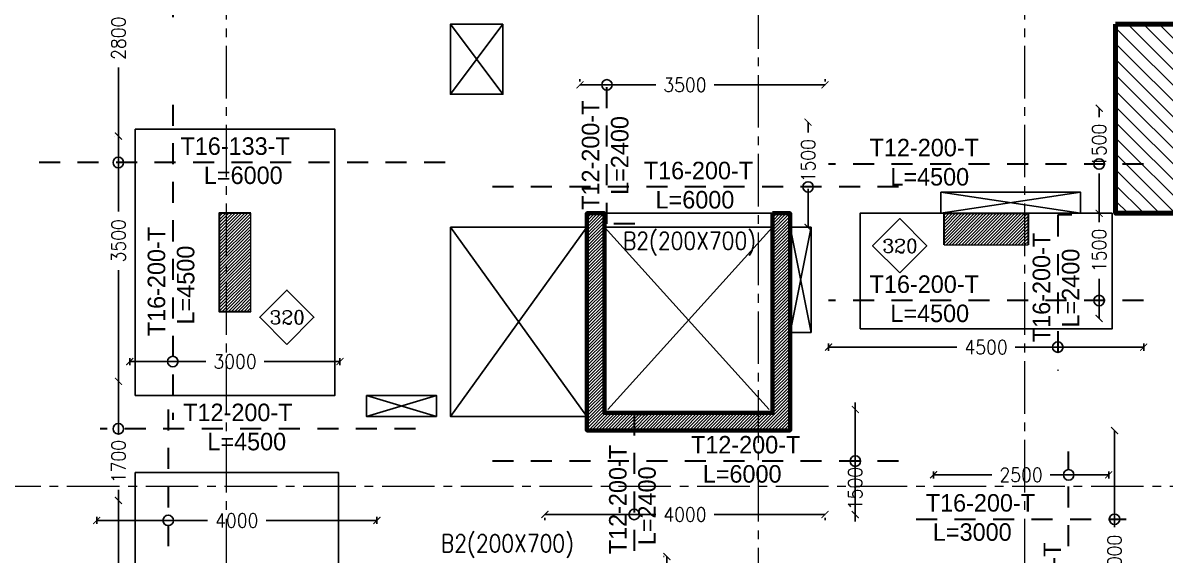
# Model space of a CAD drawing. Header units: millimetres. Extents: x -967280 to 3852, y 2833 to 1955156.
# Drawn here: x -735135 to -718821, y 795758 to 803356 of the extents above; entities that cross this region are included whole.
import ezdxf
from ezdxf.enums import TextEntityAlignment as Align

# ---------------------------------------------------------------- set-up
doc = ezdxf.new("R2010")
doc.units = ezdxf.units.MM
doc.header["$LTSCALE"] = 1000
doc.header["$PDMODE"] = 35
doc.header["$PDSIZE"] = 25
for name, pattern in [('$0$DASHED2', [0.375, 0.25, -0.125]), ('B05-FIRST FLOOR PLAN$0$DLINE', [0.55, 0.3, -0.25]), ('Columns_Structural070816$0$CENTER2', [1.125, 0.75, -0.125, 0.125, -0.125])]:
    doc.linetypes.add(name, pattern=pattern)
for name, color, linetype in [('B05-FIRST FLOOR PLAN$0$STR_ROOF RFT$0$S-SYMB', 30, 'Continuous'), ('S - BATH Hach', 1, 'Continuous'), ('S - col hach', 1, 'Continuous'), ('S - dot', 1, 'Continuous'), ('S -Beams', 2, 'Continuous'), ('S-TEXT', 2, 'Continuous'), ('SLAB', 210, 'Continuous')]:
    doc.layers.add(name, color=color, linetype=linetype)
for name, color, linetype, lineweight in [('S - column', 6, 'Continuous', 60), ('ST-000-AXIS', 9, 'Columns_Structural070816$0$CENTER2', 9), ('ST-203-SLAB-TXT', 7, 'Continuous', 30), ('ST-206-SLAB-DIM', 1, 'Continuous', 20), ('ST-RFT-BOT', 2, '$0$DASHED2', 30), ('ST-RFT-TOP', 5, '$0$DASHED2', 30)]:
    doc.layers.add(name, color=color, linetype=linetype, lineweight=lineweight)
doc.styles.add('B05-FIRST FLOOR PLAN$0$XS-Roof RFT$0$T25-100', font='STENCIL.shx', dxfattribs={"height": 250})
doc.styles.add('ROMANC', font='romanc.shx')
doc.styles.add('ST-DIM', font='romans.shx', dxfattribs={"width": 0.85})
doc.styles.add('TUNELNO', font='romans.shx', dxfattribs={"width": 0.9})
doc.dimstyles.new('Copy(2) of DSEC', dxfattribs={"dimtxt": 200, "dimasz": 100, "dimexe": 50, "dimexo": 80, "dimgap": 100, "dimtad": 1, "dimdec": 0, "dimrnd": 5, "dimzin": 0, "dimdsep": 46, "dimtxsty": 'TUNELNO', "dimblk": 'ARCHTICK', "dimcen": 0.09, "dimclrd": 1, "dimclre": 1, "dimclrt": 3, "dimadec": 0, "dimazin": 0, "dimtfac": 0.78125, "dimtdec": 0, "dimtix": 1, "dimtmove": 2, "dimatfit": 3, "dimldrblk": 'ARCHTICK', "dimfxl": 1, "dimtolj": 1, "dimtzin": 0, "dimarcsym": 0})

# ---------------------------------------------------------------- blocks, each defined once
blk = doc.blocks.new('str col from 1st to 3rd')
at = {"layer": 'S - col hach'}
h = blk.add_hatch(dxfattribs=at)
h.set_pattern_fill('ANSI31', color=2, scale=10)
h.set_pattern_definition([(45, (233254.75, -297310.036), (-22.4506403, 22.4506403), [])])
h.paths.add_polyline_path([(-22200, -1300), (-21750, -1300), (-21750, 100), (-22200, 100)])
h = blk.add_hatch(dxfattribs=at)
h.set_pattern_fill('ANSI31', color=3, scale=10)
h.set_pattern_definition([(45, (-254348.726, -1220652.032), (-22.4506403, 22.4506403), [])])
h.paths.add_polyline_path([(-14300, 100), (-14300, -2750), (-16700, -2750), (-16700, 100), (-16950, 100), (-16950, -3000), (-14050, -3000), (-14050, 100)])
h = blk.add_hatch(dxfattribs=at)
h.set_pattern_fill('ANSI31', color=2, scale=10)
h.set_pattern_definition([(45, (-280598.722, -1227402.032), (-22.4506403, 22.4506403), [])])
h.paths.add_polyline_path([(-11143, -350), (-10650, -350), (-10650, 100), (-11850, 100), (-11850, -350)])
at = {"layer": 'S - column', "lineweight": 15}
for points in [[(-21750, 100), (-22200, 100), (-22200, -1300), (-21750, -1300)], [(-11850, -350), (-10650, -350), (-10650, 100), (-11850, 100)]]:
    blk.add_lwpolyline(points, close=True, dxfattribs=at)
at = {"layer": 'S - column', "color": 3}
blk.add_lwpolyline([(-14300, 100), (-14300, -2750), (-16700, -2750), (-16700, 100), (-16950, 100), (-16950, -3000), (-14050, -3000), (-14050, 100)], close=True, dxfattribs=at)
at = {"layer": 'ST-RFT-BOT', "color": 7, "linetype": 'Continuous', "ltscale": 30}
for points in [[(-21750, 100), (-22200, 100), (-22200, -1300), (-21750, -1300)], [(-11850, -350), (-11850, 100), (-10650, 100), (-10650, -350)]]:
    blk.add_lwpolyline(points, dxfattribs=at)
blk = doc.blocks.new('_ArchTick')
at = {"color": 0, "linetype": 'ByBlock', "const_width": 0.15}
blk.add_lwpolyline([(-0.5, -0.5), (0.5, 0.5)], dxfattribs=at)
blk = doc.blocks.new('*D834')
at = {"layer": 'Defpoints', "color": 0, "transparency": 16777216}
for p in [(-723891, 801938), (-723921, 800437), (-723891, 800437)]:
    blk.add_point(p, dxfattribs=at)
at = {"layer": 'ST-206-SLAB-DIM', "color": 1, "lineweight": -2, "transparency": 16777216}
for p, q in [((-723921, 801938), (-723921, 801793)), ((-723921, 800437), (-723921, 800985))]:
    blk.add_line(p, q, dxfattribs=at)
at = {"layer": 'ST-206-SLAB-DIM', "color": 1, "lineweight": -2, "transparency": 16777216, "xscale": 100, "yscale": 100, "zscale": 100}
for p, rotation in [((-723921, 801938), 90), ((-723921, 800437), 270)]:
    blk.add_blockref('_ArchTick', p, dxfattribs=dict(at, rotation=rotation))
at = {"layer": 'ST-206-SLAB-DIM', "color": 3, "transparency": 16777216, "insert": (-723921, 801389), "char_height": 200, "attachment_point": 5, "rotation": 90, "style": 'TUNELNO'}
blk.add_mtext('\\A1;1500', dxfattribs=at)
blk = doc.blocks.new('*D841')
at = {"layer": 'Defpoints', "color": 0, "transparency": 16777216}
for p in [(-727179, 802471), (-723679, 802471), (-723679, 802471)]:
    blk.add_point(p, dxfattribs=at)
at = {"layer": 'ST-206-SLAB-DIM', "color": 1, "lineweight": -2, "transparency": 16777216}
for p, q in [((-727179, 802551), (-727179, 802521)), ((-727179, 802471), (-726096, 802471)), ((-723679, 802471), (-725262, 802471)), ((-723679, 802551), (-723679, 802521))]:
    blk.add_line(p, q, dxfattribs=at)
at = {"layer": 'ST-206-SLAB-DIM', "color": 1, "lineweight": -2, "transparency": 16777216, "xscale": 100, "yscale": 100, "zscale": 100, "rotation": 180}
blk.add_blockref('_ArchTick', (-727179, 802471), dxfattribs=at)
at = {"layer": 'ST-206-SLAB-DIM', "color": 1, "lineweight": -2, "transparency": 16777216, "xscale": 100, "yscale": 100, "zscale": 100}
blk.add_blockref('_ArchTick', (-723679, 802471), dxfattribs=at)
at = {"layer": 'ST-206-SLAB-DIM', "color": 3, "transparency": 16777216, "insert": (-725679, 802471), "char_height": 200, "attachment_point": 5, "style": 'TUNELNO'}
blk.add_mtext('\\A1;3500', dxfattribs=at)
blk = doc.blocks.new('*D813')
at = {"layer": 'Defpoints', "color": 0, "transparency": 16777216}
for p in [(-733740, 804539), (-733770, 801740), (-733740, 801740)]:
    blk.add_point(p, dxfattribs=at)
at = {"layer": 'ST-206-SLAB-DIM', "color": 1, "lineweight": -2, "transparency": 16777216}
for p, q in [((-733820, 804539), (-733820, 804539)), ((-733770, 804539), (-733770, 803555)), ((-733770, 801740), (-733770, 802720)), ((-733820, 801740), (-733820, 801740))]:
    blk.add_line(p, q, dxfattribs=at)
at = {"layer": 'ST-206-SLAB-DIM', "color": 1, "lineweight": -2, "transparency": 16777216, "xscale": 100, "yscale": 100, "zscale": 100}
for p, rotation in [((-733770, 804539), 89.99795306700649), ((-733770, 801740), 269.9979530670066)]:
    blk.add_blockref('_ArchTick', p, dxfattribs=dict(at, rotation=rotation))
at = {"layer": 'ST-206-SLAB-DIM', "color": 3, "transparency": 16777216, "insert": (-733770, 803137), "char_height": 200, "attachment_point": 5, "rotation": 89.998, "style": 'TUNELNO'}
blk.add_mtext('\\A1;2800', dxfattribs=at)
blk = doc.blocks.new('*D814')
at = {"layer": 'Defpoints', "color": 0, "transparency": 16777216}
for p in [(-733770, 796540), (-733740, 796540), (-733740, 793039)]:
    blk.add_point(p, dxfattribs=at)
at = {"layer": 'ST-206-SLAB-DIM', "color": 1, "lineweight": -2, "transparency": 16777216}
for p, q in [((-733770, 796540), (-733770, 794946)), ((-733770, 793039), (-733770, 794112))]:
    blk.add_line(p, q, dxfattribs=at)
at = {"layer": 'ST-206-SLAB-DIM', "color": 1, "lineweight": -2, "transparency": 16777216, "xscale": 100, "yscale": 100, "zscale": 100}
for p, rotation in [((-733770, 796540), 90), ((-733770, 793039), 270)]:
    blk.add_blockref('_ArchTick', p, dxfattribs=dict(at, rotation=rotation))
at = {"layer": 'ST-206-SLAB-DIM', "color": 3, "transparency": 16777216, "insert": (-733770, 794529), "char_height": 200, "attachment_point": 5, "rotation": 90, "style": 'TUNELNO'}
blk.add_mtext('\\A1;3500', dxfattribs=at)
blk = doc.blocks.new('*D815')
at = {"layer": 'Defpoints', "color": 0, "transparency": 16777216}
for p in [(-734079, 796384), (-730078, 796384), (-730078, 796253)]:
    blk.add_point(p, dxfattribs=at)
at = {"layer": 'ST-206-SLAB-DIM', "color": 1, "lineweight": -2, "transparency": 16777216}
for p, q in [((-734079, 796304), (-734079, 796203)), ((-734079, 796253), (-732496, 796253)), ((-730078, 796253), (-731662, 796253)), ((-730078, 796304), (-730078, 796203))]:
    blk.add_line(p, q, dxfattribs=at)
at = {"layer": 'ST-206-SLAB-DIM', "color": 1, "lineweight": -2, "transparency": 16777216, "xscale": 100, "yscale": 100, "zscale": 100, "rotation": 180}
blk.add_blockref('_ArchTick', (-734079, 796253), dxfattribs=at)
at = {"layer": 'ST-206-SLAB-DIM', "color": 1, "lineweight": -2, "transparency": 16777216, "xscale": 100, "yscale": 100, "zscale": 100}
blk.add_blockref('_ArchTick', (-730078, 796253), dxfattribs=at)
at = {"layer": 'ST-206-SLAB-DIM', "color": 3, "transparency": 16777216, "insert": (-732079, 796253), "char_height": 200, "attachment_point": 5, "style": 'TUNELNO'}
blk.add_mtext('\\A1;4000', dxfattribs=at)
blk = doc.blocks.new('*D816')
at = {"layer": 'Defpoints', "color": 0, "transparency": 16777216}
for p in [(-733740, 801740), (-733770, 798239), (-733740, 798239)]:
    blk.add_point(p, dxfattribs=at)
at = {"layer": 'ST-206-SLAB-DIM', "color": 1, "lineweight": -2, "transparency": 16777216}
for p, q in [((-733770, 801740), (-733770, 800663)), ((-733770, 798239), (-733770, 799828))]:
    blk.add_line(p, q, dxfattribs=at)
at = {"layer": 'ST-206-SLAB-DIM', "color": 1, "lineweight": -2, "transparency": 16777216, "xscale": 100, "yscale": 100, "zscale": 100}
for p, rotation in [((-733770, 801740), 90), ((-733770, 798239), 270)]:
    blk.add_blockref('_ArchTick', p, dxfattribs=dict(at, rotation=rotation))
at = {"layer": 'ST-206-SLAB-DIM', "color": 3, "transparency": 16777216, "insert": (-733770, 800245), "char_height": 200, "attachment_point": 5, "rotation": 90, "style": 'TUNELNO'}
blk.add_mtext('\\A1;3500', dxfattribs=at)
blk = doc.blocks.new('*D817')
at = {"layer": 'Defpoints', "color": 0, "transparency": 16777216}
for p in [(-733607, 798391), (-730606, 798521), (-730606, 798391)]:
    blk.add_point(p, dxfattribs=at)
at = {"layer": 'ST-206-SLAB-DIM', "color": 1, "lineweight": -2, "transparency": 16777216}
for p, q in [((-733607, 798471), (-733607, 798571)), ((-730606, 798471), (-730606, 798571)), ((-733607, 798521), (-732521, 798521)), ((-730606, 798521), (-731687, 798521))]:
    blk.add_line(p, q, dxfattribs=at)
at = {"layer": 'ST-206-SLAB-DIM', "color": 1, "lineweight": -2, "transparency": 16777216, "xscale": 100, "yscale": 100, "zscale": 100, "rotation": 180}
blk.add_blockref('_ArchTick', (-733607, 798521), dxfattribs=at)
at = {"layer": 'ST-206-SLAB-DIM', "color": 1, "lineweight": -2, "transparency": 16777216, "xscale": 100, "yscale": 100, "zscale": 100}
blk.add_blockref('_ArchTick', (-730606, 798521), dxfattribs=at)
at = {"layer": 'ST-206-SLAB-DIM', "color": 3, "transparency": 16777216, "insert": (-732104, 798521), "char_height": 200, "attachment_point": 5, "style": 'TUNELNO'}
blk.add_mtext('\\A1;3000', dxfattribs=at)
blk = doc.blocks.new('*D818')
at = {"layer": 'Defpoints', "color": 0, "transparency": 16777216}
for p in [(-733740, 798239), (-733770, 796540), (-733740, 796540)]:
    blk.add_point(p, dxfattribs=at)
at = {"layer": 'ST-206-SLAB-DIM', "color": 1, "lineweight": -2, "transparency": 16777216}
for p, q in [((-733770, 798239), (-733770, 797497)), ((-733770, 796540), (-733770, 796689))]:
    blk.add_line(p, q, dxfattribs=at)
at = {"layer": 'ST-206-SLAB-DIM', "color": 1, "lineweight": -2, "transparency": 16777216, "xscale": 100, "yscale": 100, "zscale": 100}
for p, rotation in [((-733770, 798239), 90), ((-733770, 796540), 270)]:
    blk.add_blockref('_ArchTick', p, dxfattribs=dict(at, rotation=rotation))
at = {"layer": 'ST-206-SLAB-DIM', "color": 3, "transparency": 16777216, "insert": (-733770, 797093), "char_height": 200, "attachment_point": 5, "rotation": 90, "style": 'TUNELNO'}
blk.add_mtext('\\A1;1700', dxfattribs=at)
blk = doc.blocks.new('*D825')
at = {"layer": 'Defpoints', "color": 0, "transparency": 16777216}
for p in [(-725936, 795737), (-725894, 795737), (-725894, 788737)]:
    blk.add_point(p, dxfattribs=at)
at = {"layer": 'ST-206-SLAB-DIM', "color": 1, "lineweight": -2, "transparency": 16777216}
for p, q in [((-725974, 795737), (-725986, 795737)), ((-725936, 795737), (-725936, 793655)), ((-725936, 788737), (-725936, 792821)), ((-725974, 788737), (-725986, 788737))]:
    blk.add_line(p, q, dxfattribs=at)
at = {"layer": 'ST-206-SLAB-DIM', "color": 1, "lineweight": -2, "transparency": 16777216, "xscale": 100, "yscale": 100, "zscale": 100}
for p, rotation in [((-725936, 795737), 90), ((-725936, 788737), 270)]:
    blk.add_blockref('_ArchTick', p, dxfattribs=dict(at, rotation=rotation))
at = {"layer": 'ST-206-SLAB-DIM', "color": 3, "transparency": 16777216, "insert": (-725936, 793238), "char_height": 200, "attachment_point": 5, "rotation": 90, "style": 'TUNELNO'}
blk.add_mtext('\\A1;7000', dxfattribs=at)
blk = doc.blocks.new('*D826')
at = {"layer": 'Defpoints', "color": 0, "transparency": 16777216}
for p in [(-723246, 797837), (-723216, 797837), (-723216, 796336)]:
    blk.add_point(p, dxfattribs=at)
at = {"layer": 'ST-206-SLAB-DIM', "color": 1, "lineweight": -2, "transparency": 16777216}
for p, q in [((-723246, 797837), (-723246, 797937)), ((-723246, 796336), (-723246, 797837)), ((-723246, 796336), (-723246, 796236))]:
    blk.add_line(p, q, dxfattribs=at)
at = {"layer": 'ST-206-SLAB-DIM', "color": 1, "lineweight": -2, "transparency": 16777216, "xscale": 100, "yscale": 100, "zscale": 100}
for p, rotation in [((-723246, 797837), 270), ((-723246, 796336), 90)]:
    blk.add_blockref('_ArchTick', p, dxfattribs=dict(at, rotation=rotation))
at = {"layer": 'ST-206-SLAB-DIM', "color": 3, "transparency": 16777216, "insert": (-723246, 796709), "char_height": 200, "attachment_point": 5, "rotation": 90, "style": 'TUNELNO'}
blk.add_mtext('\\A1;1500', dxfattribs=at)
blk = doc.blocks.new('*D827')
at = {"layer": 'Defpoints', "color": 0, "transparency": 16777216}
for p in [(-727679, 796338), (-723679, 796338), (-723679, 796338)]:
    blk.add_point(p, dxfattribs=at)
at = {"layer": 'ST-206-SLAB-DIM', "color": 1, "lineweight": -2, "transparency": 16777216}
for p, q in [((-727679, 796338), (-726096, 796338)), ((-727679, 796258), (-727679, 796288)), ((-723679, 796338), (-725262, 796338)), ((-723679, 796258), (-723679, 796288))]:
    blk.add_line(p, q, dxfattribs=at)
at = {"layer": 'ST-206-SLAB-DIM', "color": 1, "lineweight": -2, "transparency": 16777216, "xscale": 100, "yscale": 100, "zscale": 100, "rotation": 180}
blk.add_blockref('_ArchTick', (-727679, 796338), dxfattribs=at)
at = {"layer": 'ST-206-SLAB-DIM', "color": 1, "lineweight": -2, "transparency": 16777216, "xscale": 100, "yscale": 100, "zscale": 100}
blk.add_blockref('_ArchTick', (-723679, 796338), dxfattribs=at)
at = {"layer": 'ST-206-SLAB-DIM', "color": 3, "transparency": 16777216, "insert": (-725679, 796338), "char_height": 200, "attachment_point": 5, "style": 'TUNELNO'}
blk.add_mtext('\\A1;4000', dxfattribs=at)
blk = doc.blocks.new('*D873')
at = {"layer": 'Defpoints', "color": 0, "transparency": 16777216}
for p in [(-719734, 800637), (-719764, 799137), (-719734, 799137)]:
    blk.add_point(p, dxfattribs=at)
at = {"layer": 'ST-206-SLAB-DIM', "color": 1, "lineweight": -2, "transparency": 16777216}
for p, q in [((-719764, 800637), (-719764, 800512)), ((-719764, 799137), (-719764, 799703))]:
    blk.add_line(p, q, dxfattribs=at)
at = {"layer": 'ST-206-SLAB-DIM', "color": 1, "lineweight": -2, "transparency": 16777216, "xscale": 100, "yscale": 100, "zscale": 100}
for p, rotation in [((-719764, 800637), 90), ((-719764, 799137), 270)]:
    blk.add_blockref('_ArchTick', p, dxfattribs=dict(at, rotation=rotation))
at = {"layer": 'ST-206-SLAB-DIM', "color": 3, "transparency": 16777216, "insert": (-719764, 800108), "char_height": 200, "attachment_point": 5, "rotation": 90, "style": 'TUNELNO'}
blk.add_mtext('\\A1;1500', dxfattribs=at)
blk = doc.blocks.new('*D874')
at = {"layer": 'Defpoints', "color": 0, "transparency": 16777216}
for p in [(-719128, 798727), (-723629, 798596), (-719128, 798596)]:
    blk.add_point(p, dxfattribs=at)
at = {"layer": 'ST-206-SLAB-DIM', "color": 1, "lineweight": -2, "transparency": 16777216}
for p, q in [((-723629, 798676), (-723629, 798777)), ((-723629, 798727), (-721796, 798727)), ((-719128, 798727), (-720962, 798727)), ((-719128, 798676), (-719128, 798777))]:
    blk.add_line(p, q, dxfattribs=at)
at = {"layer": 'ST-206-SLAB-DIM', "color": 1, "lineweight": -2, "transparency": 16777216, "xscale": 100, "yscale": 100, "zscale": 100, "rotation": 180}
blk.add_blockref('_ArchTick', (-723629, 798727), dxfattribs=at)
at = {"layer": 'ST-206-SLAB-DIM', "color": 1, "lineweight": -2, "transparency": 16777216, "xscale": 100, "yscale": 100, "zscale": 100}
blk.add_blockref('_ArchTick', (-719128, 798727), dxfattribs=at)
at = {"layer": 'ST-206-SLAB-DIM', "color": 3, "transparency": 16777216, "insert": (-721379, 798727), "char_height": 200, "attachment_point": 5, "style": 'TUNELNO'}
blk.add_mtext('\\A1;4500', dxfattribs=at)
blk = doc.blocks.new('*D875')
at = {"layer": 'Defpoints', "color": 0, "transparency": 16777216}
for p in [(-719734, 802138), (-719764, 800637), (-719734, 800637)]:
    blk.add_point(p, dxfattribs=at)
at = {"layer": 'ST-206-SLAB-DIM', "color": 1, "lineweight": -2, "transparency": 16777216}
for p, q in [((-719764, 802138), (-719764, 802012)), ((-719764, 800637), (-719764, 801204))]:
    blk.add_line(p, q, dxfattribs=at)
at = {"layer": 'ST-206-SLAB-DIM', "color": 1, "lineweight": -2, "transparency": 16777216, "xscale": 100, "yscale": 100, "zscale": 100}
for p, rotation in [((-719764, 802138), 90), ((-719764, 800637), 270)]:
    blk.add_blockref('_ArchTick', p, dxfattribs=dict(at, rotation=rotation))
at = {"layer": 'ST-206-SLAB-DIM', "color": 3, "transparency": 16777216, "insert": (-719764, 801608), "char_height": 200, "attachment_point": 5, "rotation": 90, "style": 'TUNELNO'}
blk.add_mtext('\\A1;1500', dxfattribs=at)
blk = doc.blocks.new('*D878')
at = {"layer": 'Defpoints', "color": 0, "transparency": 16777216}
for p in [(-722129, 797034), (-719628, 797034), (-719628, 796904)]:
    blk.add_point(p, dxfattribs=at)
at = {"layer": 'ST-206-SLAB-DIM', "color": 1, "lineweight": -2, "transparency": 16777216}
for p, q in [((-722129, 796954), (-722129, 796854)), ((-722129, 796904), (-721296, 796904)), ((-719628, 796904), (-720462, 796904)), ((-719628, 796954), (-719628, 796854))]:
    blk.add_line(p, q, dxfattribs=at)
at = {"layer": 'ST-206-SLAB-DIM', "color": 1, "lineweight": -2, "transparency": 16777216, "xscale": 100, "yscale": 100, "zscale": 100, "rotation": 180}
blk.add_blockref('_ArchTick', (-722129, 796904), dxfattribs=at)
at = {"layer": 'ST-206-SLAB-DIM', "color": 1, "lineweight": -2, "transparency": 16777216, "xscale": 100, "yscale": 100, "zscale": 100}
blk.add_blockref('_ArchTick', (-719628, 796904), dxfattribs=at)
at = {"layer": 'ST-206-SLAB-DIM', "color": 3, "transparency": 16777216, "insert": (-720879, 796904), "char_height": 200, "attachment_point": 5, "style": 'TUNELNO'}
blk.add_mtext('\\A1;2500', dxfattribs=at)
blk = doc.blocks.new('*D859')
at = {"layer": 'Defpoints', "color": 0, "transparency": 16777216}
for p in [(-719544, 797536), (-719514, 797536), (-719514, 794537)]:
    blk.add_point(p, dxfattribs=at)
at = {"layer": 'ST-206-SLAB-DIM', "color": 1, "lineweight": -2, "transparency": 16777216}
for p, q in [((-719544, 797536), (-719544, 796157)), ((-719544, 794537), (-719544, 795323))]:
    blk.add_line(p, q, dxfattribs=at)
at = {"layer": 'ST-206-SLAB-DIM', "color": 1, "lineweight": -2, "transparency": 16777216, "xscale": 100, "yscale": 100, "zscale": 100}
for p, rotation in [((-719544, 797536), 90), ((-719544, 794537), 270)]:
    blk.add_blockref('_ArchTick', p, dxfattribs=dict(at, rotation=rotation))
at = {"layer": 'ST-206-SLAB-DIM', "color": 3, "transparency": 16777216, "insert": (-719544, 795740), "char_height": 200, "attachment_point": 5, "rotation": 90, "style": 'TUNELNO'}
blk.add_mtext('\\A1;3000', dxfattribs=at)
blk = doc.blocks.new('AXES-00')
at = {"layer": 'ST-000-AXIS'}
for p, q in [((525498.9, 750979.6), (525498.9, 695813.8)), ((533098.9, 695813.8), (533098.9, 750979.6)), ((536898.9, 750979.6), (536898.9, 695813.8)), ((575723.2, 719939.7), (505674.3, 719939.7))]:
    blk.add_line(p, q, dxfattribs=at)

msp = doc.modelspace()

# ---------------------------------------------------------------- hatches: boundary and pattern name
at = {"layer": 'S - BATH Hach'}
h = msp.add_hatch(dxfattribs=at)
h.set_pattern_fill('ANSI31', color=256, scale=50, angle=90)
h.set_pattern_definition([(135, (-644280.77, -313896.66), (-112.253202, -112.253202), [])])
h.paths.add_polyline_path([(-717528.7, 800637.4), (-717528.7, 797737.4), (-715428.7, 797737.4), (-715428.7, 802237.4), (-717528.7, 802237.4), (-717528.7, 803337.4), (-719528.7, 803337.4), (-719528.7, 800637.4)])

# ---------------------------------------------------------------- linework, layer by layer
at = {"layer": 'B05-FIRST FLOOR PLAN$0$STR_ROOF RFT$0$S-SYMB'}
for centre in [(-726793.4, 802470.6), (-733770.4, 801363), (-719764, 801341.5), (-723920.8, 801014.2), (-719764, 799392.1), (-720354.2, 798726.9), (-732992.8, 798521.4), (-733770.6, 797561.4), (-723246.4, 797099.9), (-720199.4, 796903.8), (-733058.3, 796253.4), (-726403.9, 796338.2), (-719544.2, 796269.9)]:
    msp.add_circle(centre, 75, dxfattribs=at)
at = {"layer": 'S - dot'}
for p, q in [((-729028.7, 803337.4), (-728278.7, 802337.4)), ((-728278.7, 803337.4), (-729028.7, 802337.4)), ((-727078.7, 800437.4), (-729028.7, 797737.4)), ((-727078.7, 797737.4), (-729028.7, 800437.4)), ((-726828.7, 800437.4), (-724478.7, 797837.4)), ((-724428.7, 800437.4), (-726778.7, 797837.4))]:
    msp.add_line(p, q, dxfattribs=at)
for points in [[(-722025, 800937.4), (-720028.6, 800637.4)], [(-722025, 800637.4), (-720028.6, 800937.4)], [(-723878.7, 800437.4), (-724178.7, 798937.4)], [(-724178.7, 800437.4), (-723878.7, 798937.4)], [(-729228.7, 798037.4), (-730228.6, 797737.4)], [(-730228.6, 798037.4), (-729228.7, 797737.4)]]:
    msp.add_lwpolyline(points, dxfattribs=at)
at = {"layer": 'S -Beams'}
for p, q in [((-724428.7, 800637.4), (-726828.7, 800637.4)), ((-724428.7, 800437.4), (-726828.7, 800437.4))]:
    msp.add_line(p, q, dxfattribs=at)
at = {"layer": 'S -Beams', "color": 1}
for points in [[(-728278.7, 803337.4), (-728278.7, 802337.4), (-729028.7, 802337.4), (-729028.7, 803337.4)], [(-730228.6, 798037.4), (-729228.7, 798037.4), (-729228.7, 797737.4), (-730228.6, 797737.4)]]:
    msp.add_lwpolyline(points, close=True, dxfattribs=at)
at = {"layer": 'S -Beams', "lineweight": 106, "ltscale": 30}
msp.add_lwpolyline([(-719528.7, 803337.4), (-715428.7, 803337.4), (-715428.7, 797737.4), (-717528.7, 797737.4), (-717528.7, 800637.4), (-719528.7, 800637.4)], close=True, dxfattribs=at)
at = {"layer": 'S -Beams', "color": 1}
msp.add_lwpolyline([(-722025, 800937.4), (-722025, 800637.4), (-720028.6, 800637.4), (-720028.6, 800937.4), (-722025, 800937.4)], dxfattribs=at)
at = {"layer": 'S -Beams'}
for points in [[(-729028.7, 800437.4), (-727078.7, 800437.4), (-727078.7, 797737.4), (-729028.7, 797737.4)], [(-723878.7, 800437.4), (-724178.7, 800437.4), (-724178.7, 798937.4), (-723878.7, 798937.4)]]:
    msp.add_lwpolyline(points, close=True, dxfattribs=at)
at = {"layer": 'S-TEXT', "color": 7, "true_color": 0xffffff}
for points in [[(-722612.6, 799787), (-722225.5, 800174.2), (-722612.6, 800561.3), (-722999.8, 800174.2)], [(-731364.6, 798766.1), (-730977.4, 799153.3), (-731364.6, 799540.4), (-731751.8, 799153.3)]]:
    msp.add_lwpolyline(points, close=True, dxfattribs=at)
at = {"layer": 'SLAB', "color": 2, "linetype": 'Continuous', "ltscale": 30}
for points in [[(-733528.7, 801837.4), (-730678.7, 801837.4), (-730678.7, 798037.4), (-733528.7, 798037.4)], [(-723178.7, 798987.4), (-723178.7, 800637.4), (-719578.7, 800637.4), (-719578.7, 798987.4)], [(-733528.7, 796937.5), (-733528.7, 792737.3), (-730628.7, 792737.3), (-730628.7, 796937.5)]]:
    msp.add_lwpolyline(points, close=True, dxfattribs=at)
at = {"layer": 'ST-RFT-TOP', "linetype": 'B05-FIRST FLOOR PLAN$0$DLINE'}
for points in [[(-732992.8, 809237.4), (-732992.8, 803237.4)], [(-726393.4, 800489), (-726793.4, 800489), (-726793.4, 802689)], [(-732992.8, 802187.4), (-732992.8, 797687.4)], [(-729103.7, 801363), (-735103.7, 801363)], [(-719128.7, 801341.5), (-723628.7, 801341.5)], [(-722628.7, 801014.2), (-728628.7, 801014.2)], [(-719128.7, 799392.1), (-723628.7, 799392.1)], [(-733058.3, 797837.4), (-733058.3, 791837.4)], [(-726203.9, 797767.4), (-726403.9, 797767.4), (-726403.9, 795567.4)], [(-729528.9, 797561.4), (-734028.9, 797561.4)], [(-720199.4, 794237.4), (-720199.4, 797237.4)], [(-722628.7, 797099.9), (-728628.7, 797099.9)], [(-722378.7, 796269.9), (-719378.7, 796269.9)]]:
    msp.add_lwpolyline(points, dxfattribs=at)
msp.add_lwpolyline([(-720154.2, 800617.4), (-720341.7, 800617.4, 0.4142136), (-720354.2, 800604.9), (-720354.2, 798392.7)], format="xyb", dxfattribs=at)

# ---------------------------------------------------------------- block references
at = {"layer": 'S -Beams'}
msp.add_blockref('AXES-00', (-1257727.6, 76797.6), dxfattribs=at)
at = {"layer": 'ST-RFT-BOT', "color": 3, "linetype": 'Continuous'}
msp.add_blockref('str col from 1st to 3rd', (-710128.7, 800537.4), dxfattribs=at)

# ---------------------------------------------------------------- texts
at = {"layer": 'S-TEXT', "color": 3, "char_height": 196, "attachment_point": 1, "style": 'ROMANC'}
for insert in [(-722859.1, 800270.2), (-731611.1, 799249.3)]:
    msp.add_mtext_dynamic_manual_height_columns('320', width=592857.868, gutter_width=980, heights=[-196], dxfattribs=dict(at, insert=insert))
at = {"layer": 'ST-203-SLAB-TXT', "style": 'B05-FIRST FLOOR PLAN$0$XS-Roof RFT$0$T25-100'}
for s, p in [('T12-200-T', (-726902.7, 800687)), ('L=2400', (-726486, 800900.6)), ('T16-200-T', (-733102.1, 798882.7)), ('T16-200-T', (-720463.4, 798798.4)), ('L=4500', (-732685.4, 799050.8)), ('L=2400', (-720046.8, 799008.1)), ('T12-200-T', (-726513.2, 795770.2)), ('L=2400', (-726096.5, 795899.1)), ('T16-200-T', (-720308.6, 794375.8))]:
    msp.add_text(s, height=250, rotation=90, dxfattribs=at).set_placement(p)
for s, p in [('T16-133-T', (-732883.4, 801472.2)), ('T12-200-T', (-723041.8, 801450.8)), ('L=6000', (-732549, 801055.6)), ('T16-200-T', (-726267.1, 801123.5)), ('L=4500', (-722745.6, 801034.1)), ('L=6000', (-726099, 800706.8)), ('T16-200-T', (-723041.8, 799501.3)), ('L=4500', (-722745.6, 799084.6)), ('T12-200-T', (-732844.3, 797670.6)), ('L=4500', (-732499.2, 797254)), ('T12-200-T', (-725592.7, 797209.2)), ('L=6000', (-725424.6, 796792.5)), ('T16-200-T', (-722240.2, 796379.1)), ('L=3000', (-722138.3, 795962.5))]:
    msp.add_text(s, height=250, dxfattribs=at).set_placement(p)
at = {"layer": 'ST-203-SLAB-TXT', "style": 'ST-DIM', "width": 0.85}
for p in [(-725614.1, 800245.2), (-728214.1, 795925.4)]:
    msp.add_text('B2(200X700)', height=250, dxfattribs=at).set_placement(p, align=Align.MIDDLE_CENTER)

# ---------------------------------------------------------------- dimensions: what is measured, and where the dimension line sits
at = {"layer": 'ST-206-SLAB-DIM'}
for base, p1, p2, angle, picture, middle in [((-733770.5, 801740.3), (-733740.4, 804539.4), (-733740.5, 801740.3), 269.99795, '*D813', (-733770.4, 803137.4)), ((-719764.1, 800637.4), (-719734.1, 802137.8), (-719734.1, 800637.4), 270, '*D875', (-719764.1, 801608)), ((-723920.9, 800437.4), (-723890.9, 801938.3), (-723890.9, 800437.4), 270, '*D834', (-723920.9, 801389.2)), ((-733770.5, 798239.4), (-733740.5, 801740.3), (-733740.5, 798239.4), 270, '*D816', (-733770.5, 800245.4)), ((-719764.0632, 799136.9202), (-719734.0632, 800637.3683), (-719734.0632, 799136.9202), 270, '*D873', (-719764.0632, 800107.5222)), ((-719128.2, 798726.9), (-723629.1, 798596.3), (-719128.2, 798596.3), 0, '*D874', (-721378.7, 798726.9)), ((-730605.7, 798521.4), (-733606.6, 798390.8), (-730605.7, 798390.8), 0, '*D817', (-732103.7, 798521.4)), ((-733770.4, 796540.3), (-733740.4, 798239.4), (-733740.4, 796540.3), 270, '*D818', (-733770.4, 797093.1)), ((-723246.4, 797837.4), (-723216.4, 796336.5), (-723216.4, 797837.4), 90, '*D826', (-723246.4, 796709.1)), ((-719544.1, 797536.1), (-719514.1, 794537.4), (-719514.1, 797536.1), 90, '*D859', (-719544.1, 795740)), ((-719628.2, 796903.8), (-722129.1, 797034.5), (-719628.2, 797034.5), 0, '*D878', (-720878.7, 796903.8)), ((-733770.5, 796540.3), (-733740.5, 793039.4), (-733740.5, 796540.3), 90, '*D814', (-733770.5, 794529.3)), ((-730078.2, 796253.4), (-734079.1, 796384), (-730078.2, 796384), 0, '*D815', (-732078.7, 796253.4)), ((-725936.2, 795737.4), (-725894.2, 788737.4), (-725894.2, 795737.4), 90, '*D825', (-725936.2, 793238))]:
    dim = msp.add_linear_dim(base=base, p1=p1, p2=p2, angle=angle, dimstyle='Copy(2) of DSEC', dxfattribs=at)
    dim.commit()
    dim.dimension.update_dxf_attribs({"geometry": picture, "text_midpoint": middle, "dimtype": 161})
for base, p1, p2, picture, middle in [((-723678.7, 802470.7), (-727178.7, 802470.6), (-723678.7, 802470.6), '*D841', (-725678.7, 802470.7)), ((-723678.7, 796338.1), (-727678.7, 796338.2), (-723678.7, 796338.2), '*D827', (-725678.7, 796338.1))]:
    dim = msp.add_linear_dim(base=base, p1=p1, p2=p2, dimstyle='Copy(2) of DSEC', dxfattribs=at)
    dim.commit()
    dim.dimension.update_dxf_attribs({"geometry": picture, "text_midpoint": middle, "dimtype": 160})

doc.saveas('drawing.dxf')
